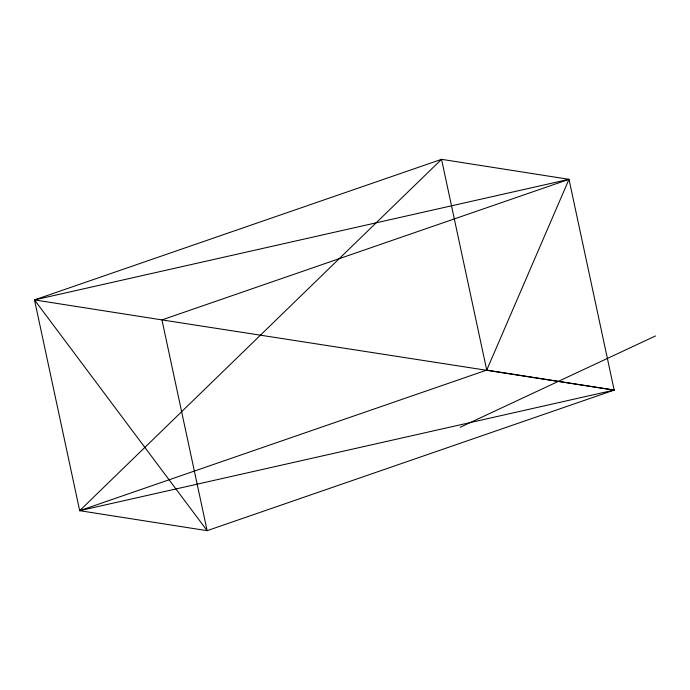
<?xml version="1.0" encoding="UTF-8"?>
<svg xmlns="http://www.w3.org/2000/svg" width="690" height="690" viewBox="0 0 690 690"><rect width="100%" height="100%" fill="white"/><g stroke="black" fill="none" stroke-linecap="round" stroke-linejoin="round"><path stroke-width="1.03" d="M34.5 299.909L161.952 319.901L207.138 530.67L34.5 299.909L568.991 179.322L486.726 370.099L79.686 510.678L34.5 299.909L441.54 159.33L568.991 179.322L614.178 390.091L207.138 530.67L79.686 510.678L441.54 159.33L486.726 370.099L614.178 390.091L79.686 510.678M460.204 427.265L655.5 335.952M568.991 179.322L161.952 319.901L614.178 390.091"/></g></svg>
